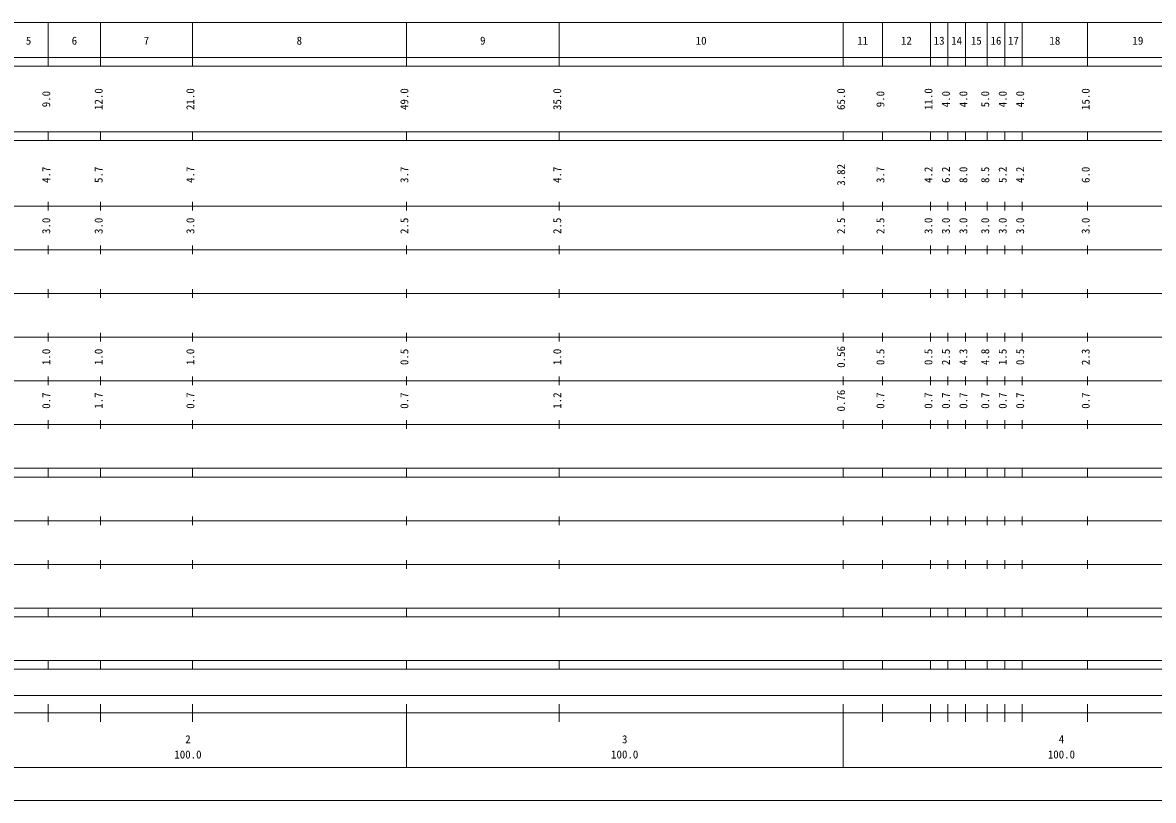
# Model space of a CAD drawing. Units: millimetres on the paper, enlarged 1000 times. Extents: x 61277 to 701277, y 6480 to 366480.
# Drawn here: x 201413 to 460326, y 6480 to 184480 of the extents above; entities that cross this region are included whole.
import ezdxf
from ezdxf.enums import TextEntityAlignment as Align

# ---------------------------------------------------------------- set-up
doc = ezdxf.new("R2010")
doc.units = ezdxf.units.MM
doc.header["$LTSCALE"] = 1000
doc.layers.add('S-SUV', color=7, linetype='Continuous', lineweight=13)
doc.styles.add('ＭＳ ゴシック', font='')
doc.styles.get('ＭＳ ゴシック').set_extended_font_data('MS Gothic')

msp = doc.modelspace()

# ---------------------------------------------------------------- linework, layer by layer
at = {"layer": 'S-SUV'}
for p, q in [((89277, 184480), (600277, 184480)), ((207277, 174480), (207277, 184480)), ((219277, 174480), (219277, 184480)), ((240277, 174480), (240277, 184480)), ((289277, 174480), (289277, 184480)), ((324277, 174480), (324277, 184480)), ((389277, 174480), (389277, 184480)), ((398277, 174480), (398277, 184480)), ((409277, 174480), (409277, 184480)), ((413277, 174480), (413277, 184480)), ((417277, 174480), (417277, 184480)), ((422277, 174480), (422277, 184480)), ((426277, 174480), (426277, 184480)), ((430277, 174480), (430277, 184480)), ((445277, 174480), (445277, 184480)), ((61277, 176480), (600277, 176480)), ((61277, 174480), (600277, 174480)), ((61277, 159480), (600277, 159480)), ((207277, 157480), (207277, 159480)), ((219277, 157480), (219277, 159480)), ((240277, 157480), (240277, 159480)), ((289277, 157480), (289277, 159480)), ((324277, 157480), (324277, 159480)), ((389277, 157480), (389277, 159480)), ((398277, 157480), (398277, 159480)), ((409277, 157480), (409277, 159480)), ((413277, 157480), (413277, 159480)), ((417277, 157480), (417277, 159480)), ((422277, 157480), (422277, 159480)), ((426277, 157480), (426277, 159480)), ((430277, 157480), (430277, 159480)), ((445277, 157480), (445277, 159480)), ((61277, 157480), (600277, 157480)), ((61277, 142480), (600277, 142480)), ((207277, 141480), (207277, 143480)), ((219277, 141480), (219277, 143480)), ((240277, 141480), (240277, 143480)), ((289277, 141480), (289277, 143480)), ((324277, 141480), (324277, 143480)), ((389277, 141480), (389277, 143480)), ((398277, 141480), (398277, 143480)), ((409277, 141480), (409277, 143480)), ((413277, 141480), (413277, 143480)), ((417277, 141480), (417277, 143480)), ((422277, 141480), (422277, 143480)), ((426277, 141480), (426277, 143480)), ((430277, 141480), (430277, 143480)), ((445277, 141480), (445277, 143480)), ((67277, 132480), (600277, 132480)), ((207277, 131480), (207277, 133480)), ((219277, 131480), (219277, 133480)), ((240277, 131480), (240277, 133480)), ((289277, 131480), (289277, 133480)), ((324277, 131480), (324277, 133480)), ((389277, 131480), (389277, 133480)), ((398277, 131480), (398277, 133480)), ((409277, 131480), (409277, 133480)), ((413277, 131480), (413277, 133480)), ((417277, 131480), (417277, 133480)), ((422277, 131480), (422277, 133480)), ((426277, 131480), (426277, 133480)), ((430277, 131480), (430277, 133480)), ((445277, 131480), (445277, 133480)), ((73277, 122480), (600277, 122480)), ((207277, 121480), (207277, 123480)), ((219277, 121480), (219277, 123480)), ((240277, 121480), (240277, 123480)), ((289277, 121480), (289277, 123480)), ((324277, 121480), (324277, 123480)), ((389277, 121480), (389277, 123480)), ((398277, 121480), (398277, 123480)), ((409277, 121480), (409277, 123480)), ((413277, 121480), (413277, 123480)), ((417277, 121480), (417277, 123480)), ((422277, 121480), (422277, 123480)), ((426277, 121480), (426277, 123480)), ((430277, 121480), (430277, 123480)), ((445277, 121480), (445277, 123480)), ((67277, 112480), (600277, 112480)), ((207277, 111480), (207277, 113480)), ((219277, 111480), (219277, 113480)), ((240277, 111480), (240277, 113480)), ((289277, 111480), (289277, 113480)), ((324277, 111480), (324277, 113480)), ((389277, 111480), (389277, 113480)), ((398277, 111480), (398277, 113480)), ((409277, 111480), (409277, 113480)), ((413277, 111480), (413277, 113480)), ((417277, 111480), (417277, 113480)), ((422277, 111480), (422277, 113480)), ((426277, 111480), (426277, 113480)), ((430277, 111480), (430277, 113480)), ((445277, 111480), (445277, 113480)), ((73277, 102480), (600277, 102480)), ((207277, 101480), (207277, 103480)), ((219277, 101480), (219277, 103480)), ((240277, 101480), (240277, 103480)), ((289277, 101480), (289277, 103480)), ((324277, 101480), (324277, 103480)), ((389277, 101480), (389277, 103480)), ((398277, 101480), (398277, 103480)), ((409277, 101480), (409277, 103480)), ((413277, 101480), (413277, 103480)), ((417277, 101480), (417277, 103480)), ((422277, 101480), (422277, 103480)), ((426277, 101480), (426277, 103480)), ((430277, 101480), (430277, 103480)), ((445277, 101480), (445277, 103480)), ((207277, 91480), (207277, 93480)), ((219277, 91480), (219277, 93480)), ((240277, 91480), (240277, 93480)), ((289277, 91480), (289277, 93480)), ((324277, 91480), (324277, 93480)), ((389277, 91480), (389277, 93480)), ((398277, 91480), (398277, 93480)), ((409277, 91480), (409277, 93480)), ((413277, 91480), (413277, 93480)), ((417277, 91480), (417277, 93480)), ((422277, 91480), (422277, 93480)), ((426277, 91480), (426277, 93480)), ((430277, 91480), (430277, 93480)), ((445277, 91480), (445277, 93480)), ((67277, 92480), (600277, 92480)), ((61277, 82480), (600277, 82480)), ((61277, 80480), (600277, 80480)), ((207277, 80480), (207277, 82480)), ((219277, 80480), (219277, 82480)), ((240277, 80480), (240277, 82480)), ((289277, 80480), (289277, 82480)), ((324277, 80480), (324277, 82480)), ((389277, 80480), (389277, 82480)), ((398277, 80480), (398277, 82480)), ((409277, 80480), (409277, 82480)), ((413277, 80480), (413277, 82480)), ((417277, 80480), (417277, 82480)), ((422277, 80480), (422277, 82480)), ((426277, 80480), (426277, 82480)), ((430277, 80480), (430277, 82480)), ((445277, 80480), (445277, 82480)), ((70277, 70480), (600277, 70480)), ((207277, 69480), (207277, 71480)), ((219277, 69480), (219277, 71480)), ((240277, 69480), (240277, 71480)), ((289277, 69480), (289277, 71480)), ((324277, 69480), (324277, 71480)), ((389277, 69480), (389277, 71480)), ((398277, 69480), (398277, 71480)), ((409277, 69480), (409277, 71480)), ((413277, 69480), (413277, 71480)), ((417277, 69480), (417277, 71480)), ((422277, 69480), (422277, 71480)), ((426277, 69480), (426277, 71480)), ((430277, 69480), (430277, 71480)), ((445277, 69480), (445277, 71480)), ((61277, 60480), (600277, 60480)), ((207277, 59480), (207277, 61480)), ((219277, 59480), (219277, 61480)), ((240277, 59480), (240277, 61480)), ((289277, 59480), (289277, 61480)), ((324277, 59480), (324277, 61480)), ((389277, 59480), (389277, 61480)), ((398277, 59480), (398277, 61480)), ((409277, 59480), (409277, 61480)), ((413277, 59480), (413277, 61480)), ((417277, 59480), (417277, 61480)), ((422277, 59480), (422277, 61480)), ((426277, 59480), (426277, 61480)), ((430277, 59480), (430277, 61480)), ((445277, 59480), (445277, 61480)), ((61277, 50480), (600277, 50480)), ((207277, 48480), (207277, 50480)), ((219277, 48480), (219277, 50480)), ((240277, 48480), (240277, 50480)), ((289277, 48480), (289277, 50480)), ((324277, 48480), (324277, 50480)), ((389277, 48480), (389277, 50480)), ((398277, 48480), (398277, 50480)), ((409277, 48480), (409277, 50480)), ((413277, 48480), (413277, 50480)), ((417277, 48480), (417277, 50480)), ((422277, 48480), (422277, 50480)), ((426277, 48480), (426277, 50480)), ((430277, 48480), (430277, 50480)), ((445277, 48480), (445277, 50480)), ((61277, 48480), (600277, 48480)), ((61277, 38480), (600277, 38480)), ((61277, 36480), (600277, 36480)), ((207277, 36480), (207277, 38480)), ((219277, 36480), (219277, 38480)), ((240277, 36480), (240277, 38480)), ((289277, 36480), (289277, 38480)), ((324277, 36480), (324277, 38480)), ((389277, 36480), (389277, 38480)), ((398277, 36480), (398277, 38480)), ((409277, 36480), (409277, 38480)), ((413277, 36480), (413277, 38480)), ((417277, 36480), (417277, 38480)), ((422277, 36480), (422277, 38480)), ((426277, 36480), (426277, 38480)), ((430277, 36480), (430277, 38480)), ((445277, 36480), (445277, 38480)), ((92277, 30480), (586277, 30480)), ((61277, 26480), (600277, 26480)), ((207277, 24480), (207277, 28480)), ((219277, 24480), (219277, 28480)), ((240277, 24480), (240277, 28480)), ((289277, 13980), (289277, 28480)), ((324277, 24480), (324277, 28480)), ((389277, 13980), (389277, 28480)), ((398277, 24480), (398277, 28480)), ((409277, 24480), (409277, 28480)), ((413277, 24480), (413277, 28480)), ((417277, 24480), (417277, 28480)), ((422277, 24480), (422277, 28480)), ((426277, 24480), (426277, 28480)), ((430277, 24480), (430277, 28480)), ((445277, 24480), (445277, 28480)), ((89277, 13980), (600277, 13980)), ((61277, 6480), (701277, 6480))]:
    msp.add_line(p, q, dxfattribs=at)

# ---------------------------------------------------------------- texts
at = {"layer": 'S-SUV', "style": 'ＭＳ ゴシック'}
for s, p in [('6', (212652, 178885)), ('8', (264152, 178885)), ('9', (306152, 178885)), ('10', (355527, 178885)), ('12', (402527, 178885)), ('13', (410027, 178885)), ('16', (423027, 178885)), ('18', (436527, 178885)), ('19', (455527, 178885)), ('5', (202152, 178885)), ('7', (229152, 178885)), ('11', (392527, 178885)), ('14', (414027, 178885)), ('15', (418527, 178885)), ('17', (427027, 178885)), ('2', (238652, 19003)), ('3', (338652, 19003)), ('4', (438652, 19003)), ('100.0', (236152, 15513)), ('100.0', (336152, 15513)), ('100.0', (436152, 15513))]:
    msp.add_text(s, height=1833, dxfattribs=at).set_placement(p, align=Align.BOTTOM_LEFT)
for s, p in [('9.0', (208277, 165105)), ('12.0', (220277, 164480)), ('21.0', (241277, 164480)), ('49.0', (290277, 164480)), ('35.0', (325277, 164480)), ('65.0', (390277, 164480)), ('9.0', (399277, 165105)), ('11.0', (410277, 164480)), ('4.0', (414277, 165105)), ('4.0', (418277, 165105)), ('5.0', (423277, 165105)), ('4.0', (427277, 165105)), ('4.0', (431277, 165105)), ('15.0', (446277, 164480)), ('4.7', (208277, 147779)), ('5.7', (220277, 147779)), ('4.7', (241277, 147779)), ('3.7', (290277, 147779)), ('4.7', (325277, 147779)), ('3.82', (390277, 147154)), ('3.7', (399277, 147779)), ('4.2', (410277, 147779)), ('6.2', (414277, 147779)), ('8.0', (418277, 147779)), ('8.5', (423277, 147779)), ('5.2', (427277, 147779)), ('4.2', (431277, 147779)), ('6.0', (446277, 147779)), ('3.0', (208277, 136105)), ('3.0', (220277, 136105)), ('3.0', (241277, 136105)), ('2.5', (290277, 136105)), ('2.5', (325277, 136105)), ('2.5', (390277, 136105)), ('2.5', (399277, 136105)), ('3.0', (410277, 136105)), ('3.0', (414277, 136105)), ('3.0', (418277, 136105)), ('3.0', (423277, 136105)), ('3.0', (427277, 136105)), ('3.0', (431277, 136105)), ('3.0', (446277, 136105)), ('1.0', (208277, 106105)), ('1.0', (220277, 106105)), ('1.0', (241277, 106105)), ('0.5', (290277, 106105)), ('1.0', (325277, 106105)), ('0.56', (390277, 105480)), ('0.5', (399277, 106105)), ('0.5', (410277, 106105)), ('2.5', (414277, 106105)), ('4.3', (418277, 106105)), ('4.8', (423277, 106105)), ('1.5', (427277, 106105)), ('0.5', (431277, 106105)), ('2.3', (446277, 106105)), ('0.7', (208277, 96105)), ('1.7', (220277, 96105)), ('0.7', (241277, 96105)), ('0.7', (290277, 96105)), ('1.2', (325277, 96105)), ('0.76', (390277, 95480)), ('0.7', (399277, 96105)), ('0.7', (410277, 96105)), ('0.7', (414277, 96105)), ('0.7', (418277, 96105)), ('0.7', (423277, 96105)), ('0.7', (427277, 96105)), ('0.7', (431277, 96105)), ('0.7', (446277, 96105))]:
    msp.add_text(s, height=1833, rotation=90, dxfattribs=at).set_placement(p, align=Align.BOTTOM_LEFT)

doc.saveas('drawing.dxf')
